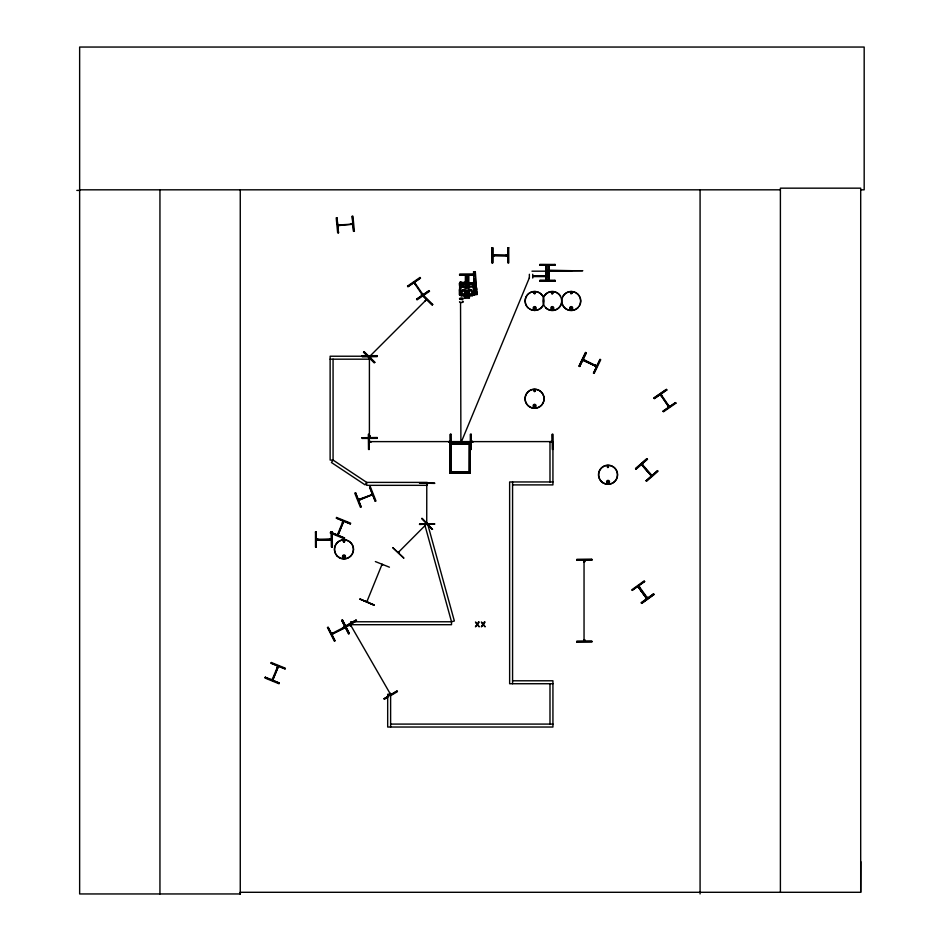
<?xml version="1.0" encoding="UTF-8"?>
<svg xmlns="http://www.w3.org/2000/svg" width="941" height="941" viewBox="0 0 941 941"><rect width="100%" height="100%" fill="white"/><g stroke="black" fill="none" stroke-linecap="round" stroke-linejoin="round"><path stroke-width="1.41" d="M240.261 189.823L240.261 893.95L240.261 892.291L860.697 892.291L860.815 861.674M459.537 284.817C459.184 279.018 460.349 290.698 461.019 282.324M461.078 283.241L460.949 294.662L459.584 294.662L459.679 282.841L474.405 282.853M461.008 285.346L461.019 282.406M474.464 285.346C476.017 280.183 472.347 289.44 473.441 283.088M474.393 289.946L474.405 294.804L473.041 294.662L473.441 283.17M473.299 285.37L473.441 282.406M472.582 295.533L474.405 294.662L474.711 283.123M331.514 633.752L332.808 632.94L333.455 633.54M358.262 499.612L359.627 498.918L360.168 499.589M369.237 436.201L370.06 436.036L369.931 437.565M583.879 639.927L584.726 639.927M343.147 541.487C346.147 539.052 343.042 544.58 343.606 540.84M343.594 541.381L344.441 541.487L343.583 541.722M344.735 541.487L344.359 542.134M342.959 556.413C346.006 553.085 343.935 560.248 343.194 555.966M533.841 292.922C535.805 296.121 535.006 289.969 533.994 293.51M534.123 390.762L534.97 391.115L534.229 390.68M535.37 391.103C533.923 388.115 533.523 393.162 535.229 391.256M551.473 293.133C555.072 291.698 550.144 294.568 552.496 293.863M551.908 293.027C553.32 294.604 551.896 291.428 552.096 293.486M570.752 293.133L571.622 292.898L570.869 293.333M571.963 293.133C569.634 295.803 571.246 290.04 571.869 293.51M570.34 307.825L570.434 308.519M607.216 466.901C609.944 464.313 607.568 470.053 607.51 466.371M608.427 467.007L607.592 466.783L608.451 467.136M607.016 481.839C610.074 478.499 607.992 485.674 607.263 481.38M650.466 474.535L651.995 475.37L651.466 475.687L641.562 464.513L651.419 475.946L641.633 464.713L642.091 464.195L643.126 465.254L642.374 465.56M278.454 666.275L272.808 680.061L272.125 679.696M277.818 666.016L277.125 667.51L277.795 667.604M278.254 666.546L277.619 666.287M278.324 666.569L272.749 679.955M337.396 534.664L338.09 535.017L343.736 521.232M338.501 533.982L337.725 533.665L337.349 534.982M343.136 522.478C341.795 523.067 342.959 520.091 343.606 521.537M369.413 358.215C371.025 357.945 368.413 358.497 369.401 356.474M369.319 436.201L370.001 436.189M369.248 437.247L370.001 437.247M583.973 560.589L584.655 560.577M584.043 560.271L583.949 561.859L584.655 561.636M584.655 640.974L583.996 641.092M345.323 627.494L332.055 634.258L331.761 633.54M333.255 633.458L332.702 633.058M647.032 598.311L647.502 597.782L646.149 597.076M342.43 522.184L343.077 522.855M427.437 483.615L426.849 484.227L426.779 483.568L426.732 523.902L427.508 523.29M422.438 294.909L422.391 293.533L421.768 293.968M661.17 394.385L660.476 394.867M660.523 394.644L668.698 406.818L669.38 406.347M372.577 494.648L358.815 500.33L358.521 499.424M359.85 499.6L359.497 499.024M350.511 626.036C348.194 623.189 352.157 627.988 350.417 624.683M375.365 561.565L389.421 567.188M367.014 601.146L367.402 602.017L367.625 601.228M381.823 564.906L382.14 564.294L381.74 564.871M382.646 564.671L382.528 565.188M399.243 552.414L398.302 552.426C399.666 553.896 398.96 550.591 398.243 552.485M426.755 523.29L426.355 524.384L427.261 524.208M427.414 523.866L427.437 523.149M366.861 601.734L382.011 564.412M330.597 532.206L330.279 532.994L344.277 538.734L344.594 537.958L330.585 532.241L344.512 538.146M336.655 517.432L336.337 518.209L350.334 523.949L350.664 523.172L336.631 517.503M273.408 678.59L272.525 678.567L272.078 680.025M272.137 679.873L277.76 666.169M337.419 534.841L343.042 521.126M461.455 441.635L529.36 277.807M534.241 292.898L534.876 293.533L534.523 292.686M535.429 308.519L535.523 307.825M571.999 308.519L571.857 307.425M533.688 405.3C537.523 409.441 532.7 402.383 535.217 405.171M535.453 406.041L534.335 406.688M468.794 282.865L470.112 282.759L470.159 283.923M469.971 442.658L470.124 441.6M337.748 225.04L339.254 224.758L339.278 225.475M579.774 366.484L579.021 366.12L585.549 352.475L586.314 352.84L579.75 366.472M579.08 366.155L585.62 352.499M579.585 366.39L586.219 352.793M583.479 359.486L582.997 360.321L596.582 366.437M594.935 365.826L595.488 365.179L596.806 365.955M596.441 366.367L596.559 365.755M593.524 373.071L599.958 359.368L600.723 359.733L594.183 373.389L593.43 373.024M593.618 373.106L600.146 359.462M638.233 586.255L646.867 598.641L637.986 586.655L646.761 598.699L638.116 586.561L638.904 585.914L639.339 587.654M647.561 598.135L638.704 585.867M584.573 641.292L584.561 639.762L584.043 641.292M413.993 282.653L415.369 283.312L414.899 284.135M660.429 394.514L668.875 407.088M668.792 405.477L668.051 405.606M316.317 539.264C318.058 537.687 318.129 541.134 317.787 539.205M450.269 442.141C446.446 443.152 450.833 439.718 450.304 442.705M552.214 442.141L550.614 441.517L550.85 442.235M459.831 282.488L474.64 283.006L459.984 282.406M492.802 255.035L494.331 254.893L494.178 255.717M390.703 694.623L389.856 693.176L390.256 694.893M369.66 357.18L370.848 355.98M425.391 300.567L426.579 299.509M338.031 534.923L343.653 521.314M272.525 678.732L273.137 678.814M338.125 225.687L338.054 224.923M351.44 223.64L351.193 224.264M370.742 356.321L370.142 355.722M534.006 307.425C535.076 312.012 535.664 304.261 533.865 308.519M344.618 557.06L344.759 555.966M466.854 293.063C467.112 294.639 458.22 296.886 465.913 292.439C458.82 288.934 465.242 288.958 466.971 291.945C468.771 288.922 475.04 288.734 467.971 292.392C474.852 295.78 468.583 295.733 466.901 292.922M369.248 441.623L370.93 441.611L369.248 442.152M369.448 441.564L369.566 442.223M370.719 441.552L370.613 442.223M316.635 539.946L316.623 539.193M316.317 539.793L331.314 539.581L316.635 539.875M448.904 442.235L448.904 441.552M449.951 441.541L449.963 442.223M471.182 441.623C473.076 440.188 472.935 443.587 472.547 441.458M552.002 442.199L552.202 441.623M494.284 255.611L494.178 254.952M506.576 254.952L506.258 255.552M507.74 255.611L507.622 254.952M460.819 286.981L461.431 286.958M392.773 547.638L403.724 558.084M382.411 565.2L381.858 565.012M426.355 524.278L426.826 523.796L398.302 552.426M403.795 558.001L392.797 547.615M427.437 523.949L427.437 523.29M370.354 359.039L374.271 362.908L374.859 362.309L364.073 351.699L363.508 352.275L368.401 357.11M432.742 304.413L432.154 305.013L421.392 294.38L421.98 293.78L432.695 304.461M369.295 356.804L370.366 355.722M369.39 356.627L370.73 356.098M425.403 300.708L426.473 299.626L369.401 356.698L369.401 437.565M425.508 300.602L426.849 299.991M469.853 443.176L469.853 473.123M450.304 472.805L470.171 473.076M635.598 468.665L646.973 458.679M635.963 469.089L647.337 459.102M647.455 459.232L636.034 469.159L635.551 468.606L646.926 458.632L647.479 459.267M646.149 480.698L657.453 470.641L658.018 471.265L646.643 481.251L646.079 480.616M646.22 480.78L657.594 470.794M369.343 356.745L369.413 358.062M369.931 358.062L369.931 356.533M369.931 437.4L369.919 436.036M584.584 561.789L584.573 560.424M345.006 626.882L343.712 627.365L344.088 628.106M345.029 627.635L331.75 634.222M552.755 308.848C552.861 304.131 550.52 311.636 553.085 307.613M571.728 308.954C573.328 304.896 567.788 309.495 571.857 308.695M583.161 359.427L584.667 360.062L584.09 360.626M644.503 581.42L632.234 590.278L644.609 581.562M646.008 597.17L646.879 596.935M641.327 602.887L653.607 594.03M641.656 603.346L653.924 594.489M343.712 627.365L343.688 628.141M407.571 286.076L420.004 277.442L420.486 278.136L407.994 286.687L407.535 286.017M407.947 286.629L420.427 278.054M416.64 299.273L429.12 290.698M654.289 398.478L666.769 389.915L654.407 398.655L653.936 397.961L666.404 389.386L666.887 390.08M653.971 398.019L666.451 389.445M667.91 405.689L668.722 405.524M663.099 411.299L675.567 402.724M675.885 403.195L663.464 411.817L662.982 411.123L675.473 402.583L675.932 403.242M343.006 627.682L356.063 620.037L356.498 620.766L343.441 628.412L343.006 627.682L356.11 620.095M343.336 628.235L356.392 620.578L343.418 628.376M390.103 694.74L390.609 694.305L387.68 694.27L387.68 727.028L552.932 727.028L552.932 680.79L512.574 680.79M387.621 696.681L384.057 698.763L397.008 690.929L397.431 691.659L390.315 695.834M389.997 695.281L397.114 691.117M387.904 697.163L384.375 699.304L383.952 698.575M327.456 627.623L328.197 627.247L335.067 640.727L334.326 641.115L327.515 627.6M342.43 619.99L341.689 620.378L348.558 633.858L349.299 633.481L342.43 619.99L349.24 633.505M331.655 633.681L344.688 626.953M459.69 282.406L461.031 282.324M472.582 295.38L474.24 294.627M459.573 284.747L474.664 284.817M464.325 282.488L464.16 283.688M546.815 272.161C550.167 271.384 546.333 275.595 546.768 272.278M469.018 442.705L468.912 473.123M535.1 308.848L534.006 308.695M551.849 307.284L552.532 307.189M355.557 492.825L354.769 493.131L360.368 507.199L361.156 506.881L355.557 492.825L361.05 506.917M372.318 494.013L370.954 495.119M358.403 499.553L372.507 494.495L358.45 500.094M352.557 224.299L338.125 225.605M468.959 282.547L468.642 283.923M471.5 441.541L471.182 442.152M330.079 539.099L330.079 539.781M493.119 254.952L507.787 255.035M507.622 255.717L492.966 255.552L507.952 255.717M459.867 283.17L474.37 283.17M552.108 292.404L553.049 293.133M352.816 223.582L351.287 223.593L351.193 224.44M337.901 225.017L352.699 224.123M338.501 232.827L337.666 232.909L336.208 217.841L337.043 217.759L338.501 232.827L336.843 217.783M353.557 231.38L354.392 231.298L352.946 216.23L352.11 216.312L353.593 231.38L352.322 216.289M473.805 275.76A12.068 0.659 86.7 0 1 473.758 274.349L473.57 271.761L475.299 271.655L475.476 274.254A12.068 0.659 86.7 0 0 476.522 289.863L476.499 287.593L477.028 294.521L475.311 294.615L474.687 290.322A14.091 0.765 86.7 0 1 473.605 273.325M474.829 291.51L476.546 291.451L477.028 294.521M474.864 293.815L476.581 293.721M461.031 286.899L472.688 286.617L461.149 287.252M464.642 295.627L461.09 295.592L472.653 295.603L469.277 295.568M464.642 297.674L469.277 297.615M469.441 295.639L469.441 297.838L464.478 297.897L464.478 295.697M474.652 282.853L459.878 283.065M362.097 355.745L377.223 355.651L377.235 356.486L362.097 356.58L362.097 355.745L377.223 355.722M362.097 356.38L377.223 356.274M362.097 356.474L377.235 356.451M369.201 434.319L368.354 434.33L368.519 449.457L369.295 449.457L369.095 434.319L369.084 449.457M362.097 437.718L377.235 437.518L377.235 438.353L362.109 438.447L362.097 437.612M362.097 437.824L377.235 437.73M370.766 441.611L369.401 441.623L470.171 441.6L470.171 473.123L449.998 473.123L450.151 441.705M369.401 442.152L370.766 442.141M448.751 441.635L450.116 441.623M472.711 441.611L471.335 441.623L552.932 441.6L552.932 484.897L512.574 484.897M448.751 442.152L450.116 442.152M550.685 441.635L552.049 441.623M471.347 442.152L472.711 442.141M550.685 442.152L552.049 442.152M552.343 449.445L552.167 434.319L553.002 434.307L553.026 449.445M315.423 531.971L316.27 531.971M331.397 531.865L332.244 531.865L332.338 546.992L331.491 547.003L331.397 531.865L331.597 547.003M316.47 539.264L331.126 539.099M316.47 539.793L331.291 539.699M316.364 547.097L315.517 547.109L315.494 531.971M576.739 559.542L591.865 559.448M576.739 560.213L591.877 560.013M576.751 641.444L591.877 641.35M576.751 642.115L591.889 642.08L591.877 641.244L576.751 641.339L576.751 642.185M76.821 190.411L79.644 190.4M419.521 483.062L434.66 483.415M419.533 483.098L434.66 483.051M419.545 524.384L434.671 523.949L419.545 524.419M419.533 524.102L434.671 524.055M79.644 189.823L780.395 189.823M861.238 189.823L864.179 189.823L864.179 47.05L79.644 47.05L79.644 893.95L240.367 893.95L240.367 892.291M491.967 247.73L492.802 247.73L492.802 262.857L491.967 262.857L491.967 247.73L492.037 262.857M555.025 264.468L539.887 264.397L539.887 265.233L555.025 265.233L555.025 264.397M539.887 265.021L555.025 265.021M548.497 270.02L547.027 270.02L547.027 270.832L548.497 270.855M547.027 270.173L571.834 270.702M547.027 270.702L582.797 270.702L557.801 270.867M531.983 271.184L561.612 271.184M546.615 271.961L548.297 271.961M546.615 272.584L548.297 272.584M546.615 273.008L548.297 273.008M546.615 273.643L548.297 273.643M459.596 274.325L473.358 274.325L459.596 274.396L459.596 275.16L473.358 275.125L459.596 274.948M532.724 275.737L545.333 275.737L545.333 276.595L532.724 276.595M545.333 275.948L549.073 275.948M545.333 276.372L549.073 276.372M539.887 280.477L555.025 280.583M539.887 281.136L555.025 281.136M459.843 284.747L461.008 284.77M473.299 284.747L474.346 284.747M330.126 359.18L370.483 359.18L370.483 356.227L330.126 356.227L330.126 460.067L333.067 460.067L366.684 482.392L427.214 482.392L427.214 485.333L366.684 485.333L366.684 482.392L365.049 484.85L331.444 462.513L333.067 460.067L333.067 359.18M449.998 442.541L470.171 442.705M450.045 473.123L450.045 442.858L470.171 442.858M449.998 442.988L470.171 442.988M449.998 443.176L470.171 443.176M449.998 443.411L470.171 443.411M449.998 444.011L470.171 444.011M449.998 444.117L470.171 444.117M449.998 471.864L470.171 471.864M449.998 471.97L470.171 471.97M449.998 472.805L470.171 472.805M552.932 481.957L509.634 481.957L509.634 683.731L552.932 683.731M390.621 724.088L552.932 724.088M639.257 587.537L639.562 586.925M646.961 598.311L638.398 586.466M330.079 539.863L329.809 539.111L331.444 539.169M389.939 693.305L390.621 694.482L350.346 624.601M474.593 282.429L474.511 283.006M584.126 360.556L584.42 359.944M595.606 365.296L595.147 365.896M427.367 483.462L427.449 484.274L426.685 484.145M470.006 282.547L470.324 283.923M360.05 599.123L374.059 604.84M336.419 518.02L350.381 523.855M271.102 663.158L285.135 668.792M265.28 677.344L279.277 683.095M451.151 442.705L451.257 473.123M459.714 283.829L459.549 283.241M583.302 359.497L596.665 365.896M459.679 294.804L461.161 295.521M461.172 295.674L459.514 294.98L459.502 289.099M474.758 282.406L473.264 282.347L473.276 283.147M584.573 560.26L584.714 561.789L583.973 561.636M583.091 360.038L596.512 366.59L582.938 359.991M369.343 437.365L369.39 436.036M661.135 395.69L661.77 395.255M661.076 395.738L661.699 395.302M422.297 294.874L414.146 282.876M421.462 294.31L432.307 304.86M364.014 351.746L374.789 362.379M421.78 518.62L432.519 529.277M350.358 625.941L351.017 625.553M642.091 464.195L651.866 475.334M638.269 586.478L646.996 598.547M644.62 581.585L644.126 580.903L631.858 589.76L632.352 590.442M660.947 394.35L669.345 406.559M414.558 282.406L422.944 294.615M350.275 624.589L350.958 625.765M389.48 693.576L390.174 694.752M507.94 255.035L506.411 254.893L506.199 255.717M341.783 620.331L348.746 633.763M328.009 627.341L334.878 640.821M369.707 487.191L375.306 501.247M465.689 282.641L464.16 282.371L464.007 283.688M473.57 271.761L473.735 272.996M476.546 291.451L476.405 290.228A14.091 0.765 86.7 0 1 475.323 273.231L475.299 271.761M474.993 290.463L475.311 294.615M462.29 286.97C464.889 282.9 457.597 281.865 459.973 287.04M584.055 561.789L584.043 560.424L584.043 641.139L584.043 639.774M584.561 639.762L584.573 641.127M552.367 434.319L552.414 441.2M470.923 434.319L471.018 449.457M450.433 434.319L450.527 449.445M332.173 531.865L332.267 546.992M316.258 547.097L316.164 531.971L316.152 547.097M474.405 294.662L473.041 294.662M472.982 285.299L472.994 284.37L461.219 284.37L461.219 285.299M460.949 294.662L459.584 294.662M460.549 302.473L460.89 441.517M474.229 290.251L474.24 294.78M469.277 297.768L469.277 295.427L471.759 294.662L471.747 290.569L469.265 288.852L464.631 288.899L462.149 290.687L462.16 294.78L464.642 295.474L464.642 297.815M459.667 288.958L459.679 294.945M860.697 892.291L860.697 188.165L780.395 188.165L780.395 892.291M700.08 189.823L700.08 893.95M549.991 441.6L549.991 481.957M549.991 683.731L549.991 724.088M549.132 265.233L549.132 280.371M548.509 265.233L548.509 280.371M548.297 265.233L548.403 280.371M546.509 265.233L546.58 280.371M546.403 265.233L546.403 280.371M545.839 265.233L545.768 280.371M532.724 274.266L532.724 278.054M529.36 274.266L529.36 278.054M512.574 481.957L512.574 683.731M508.152 247.73L508.152 262.857M492.696 247.73L492.602 262.857M474.735 290.298L474.735 291.134M468.841 275.16L468.841 287.546M468.218 275.16L468.112 287.546M468.006 275.16L468.042 287.546M466.324 275.16L466.324 287.546M466.289 275.16L466.218 287.546M466.113 275.16L466.113 287.546M459.596 290.298L459.596 291.134M451.151 442.858L451.151 473.123M450.304 442.858L450.304 473.123M390.621 694.27L390.621 727.028M159.946 189.823L159.946 893.95M462.337 301.144A1.894 0.729 -1.2 0 1 463.184 302.061A1.894 0.729 -1.2 0 1 460.843 302.508A1.894 0.729 -1.2 0 1 459.608 301.673M562.93 296.203A9.575 9.575 0 0 1 575.998 292.698A9.575 9.575 0 0 1 579.503 305.778M577.986 307.754A9.575 9.575 0 0 1 561.977 303.461M561.542 303.461A9.575 9.575 0 0 1 545.533 307.754M544.016 296.203A9.575 9.575 0 0 1 560.589 296.203M529.924 309.166A9.445 9.445 0 0 0 544.086 300.991A9.445 9.445 0 0 0 529.924 292.816A9.445 9.445 0 0 0 529.924 309.166A9.575 9.575 0 0 0 542.933 305.778M527.877 307.754A9.575 9.575 0 0 1 528.818 293.392A9.575 9.575 0 0 1 542.933 296.203M474.687 288.911A12.068 0.659 86.7 0 1 473.923 278.783M460.961 298.673L461.808 298.697L460.996 298.638M360.062 599.076L373.942 605.134L360.062 599.076M265.315 677.249L264.997 678.026L278.995 683.766L279.312 682.99L265.315 677.249M271.373 662.476L271.055 663.252L285.064 668.992L285.382 668.216L271.349 662.535M478.522 622.036L477.358 623.918L475.476 622.036L476.958 624.424L475.44 626.824L477.31 624.906L479.216 626.824L477.71 624.401L479.216 622.036L478.522 622.036M484.415 622.036L483.251 623.918L481.369 622.036L482.851 624.424L481.322 626.824L483.204 624.906L485.109 626.824L483.603 624.401L485.097 622.036L484.415 622.036M422.003 518.385L432.448 529.36L422.003 518.385M653.477 593.865L641.209 602.711L641.703 603.393L653.971 594.547L653.477 593.865M429.072 290.64L416.581 299.179L417.063 299.873L429.531 291.31L429.049 290.616M370.401 486.909L369.613 487.226L375.212 501.282L375.988 500.977L370.401 486.909M427.567 523.725L424.72 524.502L451.515 621.766L451.515 624.706L350.628 624.706L350.628 621.766L451.515 621.766L454.35 620.989L427.567 523.725M469.265 290.604L464.631 290.651L464.642 294.745L469.277 294.686L469.265 290.604M468.453 296.533L465.466 296.568L465.466 297.297L468.453 297.262L468.453 296.533M451.068 434.307L450.221 434.319L450.316 449.445L451.162 449.445L451.068 434.307M471.135 434.319L470.3 434.33L470.394 449.457L471.229 449.457L471.135 434.319M591.865 559.377L576.739 559.472L576.739 560.318L591.877 560.213L591.865 559.377M508.775 247.73L507.94 247.73L508.046 262.857L508.775 262.857L508.705 247.73M555.025 280.371L539.887 280.406L539.887 281.206L555.025 281.206L555.025 280.371M465.548 287.546L465.548 275.16L465.477 287.546M607.31 483.098A1.47 1.47 0 0 0 609.509 481.839A1.47 1.47 0 0 0 607.31 480.569A1.47 1.47 0 0 0 607.31 483.098M603.334 482.921A9.422 9.422 0 0 0 617.461 474.758A9.422 9.422 0 0 0 603.334 466.607A9.422 9.422 0 0 0 603.334 482.921M601.275 481.533A9.575 9.575 0 0 0 617.284 477.24A9.575 9.575 0 0 0 605.569 465.513A9.575 9.575 0 0 0 601.275 481.533M343.253 557.684A1.47 1.47 0 0 0 345.441 556.413A1.47 1.47 0 0 0 343.253 555.143A1.47 1.47 0 0 0 343.253 557.684M337.207 556.107A9.575 9.575 0 0 0 353.228 551.814A9.575 9.575 0 0 0 341.501 540.099A9.575 9.575 0 0 0 337.207 556.107M339.254 557.519A9.445 9.445 0 0 0 353.416 549.344A9.445 9.445 0 0 0 339.254 541.169A9.445 9.445 0 0 0 339.254 557.519M533.535 406.853A1.47 1.47 0 0 0 535.994 406.194A1.47 1.47 0 0 0 534.194 404.395A1.47 1.47 0 0 0 533.535 406.853M529.854 406.912A9.445 9.445 0 0 0 544.016 398.737A9.445 9.445 0 0 0 529.854 390.562A9.445 9.445 0 0 0 529.854 406.912M529.783 407.03A9.575 9.575 0 0 0 544.145 398.737A9.575 9.575 0 0 0 529.783 390.456A9.575 9.575 0 0 0 529.783 407.03M570.481 309.33A1.47 1.47 0 0 0 572.681 308.06A1.47 1.47 0 0 0 570.481 306.79A1.47 1.47 0 0 0 570.481 309.33M566.506 309.142A9.422 9.422 0 0 0 580.632 300.991A9.422 9.422 0 0 0 566.506 292.827A9.422 9.422 0 0 0 566.506 309.142M551.567 309.33A1.47 1.47 0 0 0 553.767 308.06A1.47 1.47 0 0 0 551.567 306.79A1.47 1.47 0 0 0 551.567 309.33M547.603 309.13A9.398 9.398 0 0 0 561.695 300.991A9.398 9.398 0 0 0 547.603 292.851A9.398 9.398 0 0 0 547.603 309.13M533.912 309.33A1.47 1.47 0 0 0 536.111 308.06A1.47 1.47 0 0 0 533.912 306.79A1.47 1.47 0 0 0 533.912 309.33M460.078 299.262A1.894 0.729 -1.2 0 0 463.219 298.85A1.894 0.729 -1.2 0 0 460.831 298.015A1.894 0.729 -1.2 0 0 460.078 299.262"/></g></svg>
